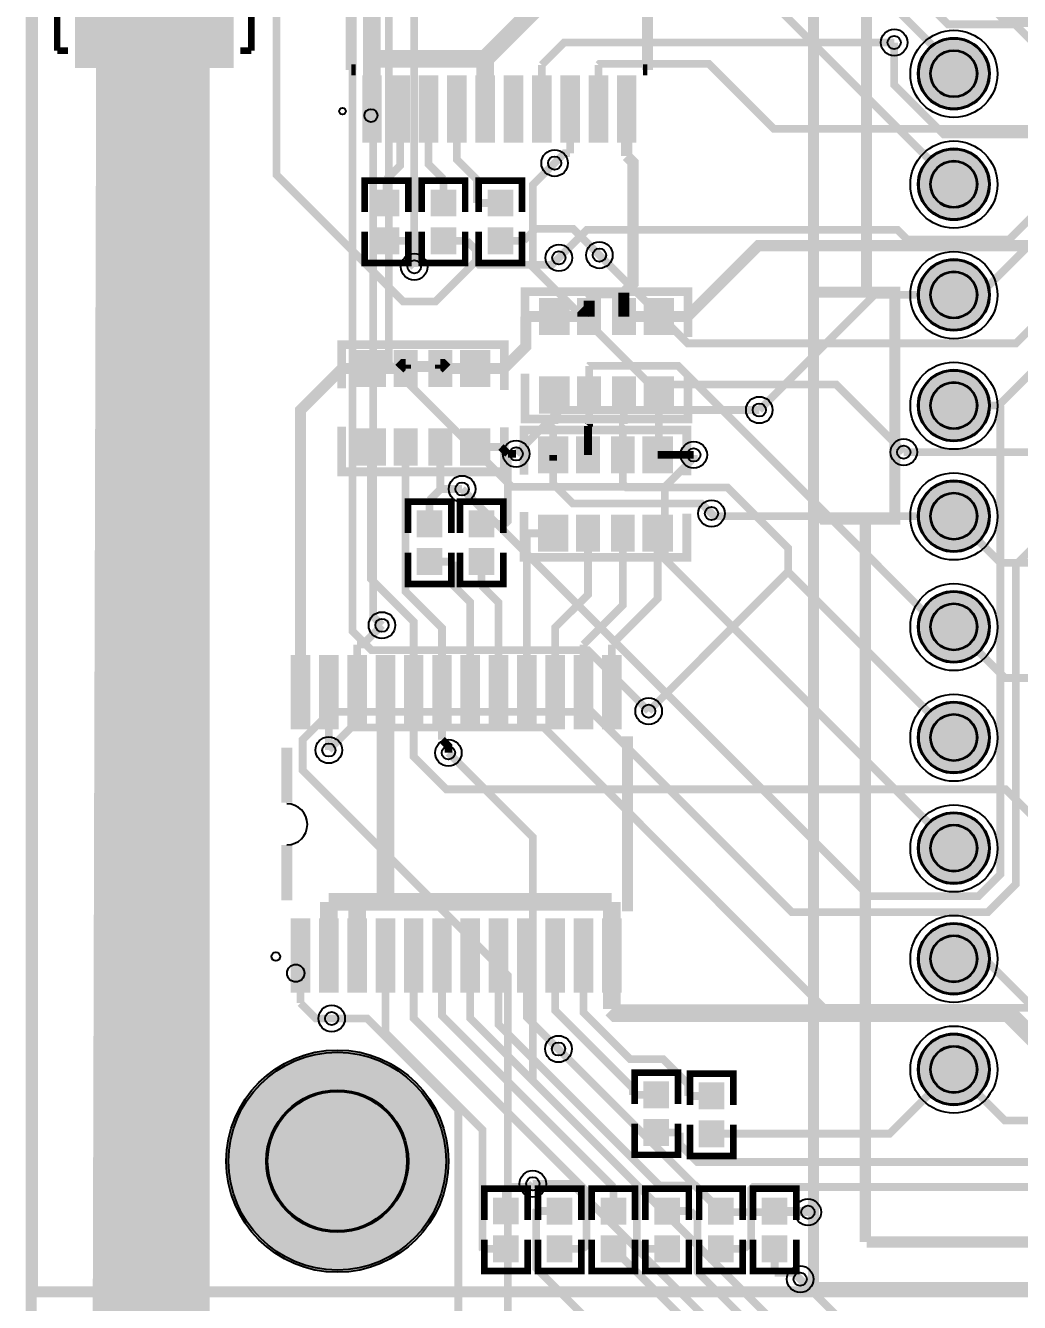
# Model space of a CAD drawing. Header units: millimetres. Extents: x 0 to 210, y -1 to 136.
# Drawn here: x -0.21 to 22.62, y 34.96 to 64.27 of the extents above; entities that cross this region are included whole.
import ezdxf

# ---------------------------------------------------------------- set-up
doc = ezdxf.new("R2010")
doc.units = ezdxf.units.MM
for name, color, linetype, true_color in [('BoardOutLine', 7, 'Continuous', 0xff00ff), ('BottomLayer', 7, 'Continuous', 0x0000ff), ('BottomSolderMaskLayer', 7, 'Continuous', 0xaa00ff), ('Document', 7, 'Continuous', 0xffffff), ('Hole', 7, 'Continuous', 0x222222), ('Multi-Layer', 7, 'Continuous', 0xc0c0c0), ('TopLayer', 7, 'Continuous', 0xff0000), ('TopPasteMaskLayer', 7, 'Continuous', 0x808080), ('TopSilkLayer', 7, 'Continuous', 0xffcc00), ('TopSolderMaskLayer', 7, 'Continuous', 0x800080)]:
    doc.layers.add(name, color=color, linetype=linetype, true_color=true_color)

msp = doc.modelspace()

# ---------------------------------------------------------------- hatches: boundary and pattern name
at = {"layer": 'BottomSolderMaskLayer'}
for points in [[(20.282, 63.17, 1), (21.933, 63.17, 1)], [(20.282, 60.63, 1), (21.933, 60.63, 1)], [(20.282, 58.09, 1), (21.933, 58.09, 1)], [(20.282, 55.55, 1), (21.933, 55.55, 1)], [(20.282, 53.01, 1), (21.933, 53.01, 1)], [(20.282, 50.47, 1), (21.933, 50.47, 1)], [(20.282, 47.93, 1), (21.933, 47.93, 1)], [(20.282, 45.39, 1), (21.933, 45.39, 1)], [(20.282, 42.85, 1), (21.933, 42.85, 1)], [(20.282, 40.31, 1), (21.933, 40.31, 1)], [(4.399, 38.204, 1), (9.5, 38.204, 1)]]:
    msp.add_hatch(color=256, dxfattribs=at).paths.add_polyline_path(points)
at = {"layer": 'Multi-Layer'}
for points in [[(20.308, 63.17, 1), (21.908, 63.17, 1)], [(20.308, 60.63, 1), (21.908, 60.63, 1)], [(20.308, 58.09, 1), (21.908, 58.09, 1)], [(20.308, 55.55, 1), (21.908, 55.55, 1)], [(20.308, 53.01, 1), (21.908, 53.01, 1)], [(20.308, 50.47, 1), (21.908, 50.47, 1)], [(20.308, 47.93, 1), (21.908, 47.93, 1)], [(20.308, 45.39, 1), (21.908, 45.39, 1)], [(20.308, 42.85, 1), (21.908, 42.85, 1)], [(20.308, 40.31, 1), (21.908, 40.31, 1)]]:
    msp.add_hatch(color=256, dxfattribs=at).paths.add_polyline_path(points)
at = {"layer": 'TopLayer'}
for points in [[(4.543, 63.328), (4.543, 67.328), (0.943, 67.328), (0.943, 63.328)], [(7.544, 63.103), (7.944, 63.103), (7.944, 61.609), (7.544, 61.609)], [(8.194, 63.103), (8.594, 63.103), (8.594, 61.609), (8.194, 61.609)], [(8.844, 63.103), (9.244, 63.103), (9.244, 61.609), (8.844, 61.609)], [(9.494, 63.103), (9.894, 63.103), (9.894, 61.609), (9.494, 61.609)], [(10.144, 63.103), (10.544, 63.103), (10.544, 61.609), (10.144, 61.609)], [(10.793, 63.103), (11.193, 63.103), (11.193, 61.609), (10.793, 61.609)], [(11.444, 63.103), (11.844, 63.103), (11.844, 61.609), (11.444, 61.609)], [(12.094, 63.103), (12.494, 63.103), (12.494, 61.609), (12.094, 61.609)], [(12.744, 63.103), (13.144, 63.103), (13.144, 61.609), (12.744, 61.609)], [(13.394, 63.103), (13.794, 63.103), (13.794, 61.609), (13.394, 61.609)], [(8.347, 59.916), (7.807, 59.916), (7.807, 60.482), (8.347, 60.482)], [(9.655, 59.916), (9.115, 59.916), (9.115, 60.482), (9.655, 60.482)], [(10.963, 59.916), (10.423, 59.916), (10.423, 60.482), (10.963, 60.482)], [(8.347, 59.616), (7.807, 59.616), (7.807, 59.051), (8.347, 59.051)], [(9.655, 59.616), (9.115, 59.616), (9.115, 59.051), (9.655, 59.051)], [(10.963, 59.616), (10.423, 59.616), (10.423, 59.051), (10.963, 59.051)], [(11.607, 57.992), (12.257, 57.992), (12.257, 57.192), (11.607, 57.192)], [(12.481, 57.992), (12.981, 57.992), (12.981, 57.192), (12.481, 57.192)], [(13.281, 57.992), (13.781, 57.992), (13.781, 57.192), (13.281, 57.192)], [(14.006, 57.992), (14.656, 57.992), (14.656, 57.192), (14.006, 57.192)], [(8.04, 55.998), (7.39, 55.998), (7.39, 56.798), (8.04, 56.798)], [(8.765, 55.998), (8.265, 55.998), (8.265, 56.798), (8.765, 56.798)], [(9.565, 55.998), (9.065, 55.998), (9.065, 56.798), (9.565, 56.798)], [(10.44, 55.998), (9.79, 55.998), (9.79, 56.798), (10.44, 56.798)], [(11.607, 56.192), (12.257, 56.192), (12.257, 55.392), (11.607, 55.392)], [(12.481, 56.192), (12.981, 56.192), (12.981, 55.392), (12.481, 55.392)], [(13.281, 56.192), (13.781, 56.192), (13.781, 55.392), (13.281, 55.392)], [(14.006, 56.192), (14.656, 56.192), (14.656, 55.392), (14.006, 55.392)], [(8.04, 54.198), (7.39, 54.198), (7.39, 54.998), (8.04, 54.998)], [(8.765, 54.198), (8.265, 54.198), (8.265, 54.998), (8.765, 54.998)], [(9.565, 54.198), (9.065, 54.198), (9.065, 54.998), (9.565, 54.998)], [(10.44, 54.198), (9.79, 54.198), (9.79, 54.998), (10.44, 54.998)], [(11.581, 54.817), (12.231, 54.817), (12.231, 54.017), (11.581, 54.017)], [(12.456, 54.817), (12.956, 54.817), (12.956, 54.017), (12.456, 54.017)], [(13.256, 54.817), (13.756, 54.817), (13.756, 54.017), (13.256, 54.017)], [(13.981, 54.817), (14.631, 54.817), (14.631, 54.017), (13.981, 54.017)], [(9.337, 52.549), (8.797, 52.549), (8.797, 53.115), (9.337, 53.115)], [(10.531, 52.549), (9.991, 52.549), (9.991, 53.115), (10.531, 53.115)], [(11.581, 53.017), (12.231, 53.017), (12.231, 52.217), (11.581, 52.217)], [(12.456, 53.017), (12.956, 53.017), (12.956, 52.217), (12.456, 52.217)], [(13.256, 53.017), (13.756, 53.017), (13.756, 52.217), (13.256, 52.217)], [(13.981, 53.017), (14.631, 53.017), (14.631, 52.217), (13.981, 52.217)], [(9.337, 52.249), (8.797, 52.249), (8.797, 51.684), (9.337, 51.684)], [(10.531, 52.249), (9.991, 52.249), (9.991, 51.684), (10.531, 51.684)], [(5.902, 49.795), (6.302, 49.795), (6.302, 48.145), (5.902, 48.145)], [(6.552, 49.795), (6.952, 49.795), (6.952, 48.145), (6.552, 48.145)], [(7.202, 49.795), (7.602, 49.795), (7.602, 48.145), (7.202, 48.145)], [(7.852, 49.795), (8.252, 49.795), (8.252, 48.145), (7.852, 48.145)], [(8.502, 49.795), (8.902, 49.795), (8.902, 48.145), (8.502, 48.145)], [(9.152, 49.795), (9.552, 49.795), (9.552, 48.145), (9.152, 48.145)], [(9.802, 49.795), (10.202, 49.795), (10.202, 48.145), (9.802, 48.145)], [(10.452, 49.795), (10.852, 49.795), (10.852, 48.145), (10.452, 48.145)], [(11.102, 49.795), (11.502, 49.795), (11.502, 48.145), (11.102, 48.145)], [(11.752, 49.795), (12.152, 49.795), (12.152, 48.145), (11.752, 48.145)], [(12.402, 49.795), (12.802, 49.795), (12.802, 48.145), (12.402, 48.145)], [(13.052, 49.795), (13.452, 49.795), (13.452, 48.145), (13.052, 48.145)], [(5.902, 43.75), (6.302, 43.75), (6.302, 42.1), (5.902, 42.1)], [(6.552, 43.75), (6.952, 43.75), (6.952, 42.1), (6.552, 42.1)], [(7.202, 43.75), (7.602, 43.75), (7.602, 42.1), (7.202, 42.1)], [(7.852, 43.75), (8.252, 43.75), (8.252, 42.1), (7.852, 42.1)], [(8.502, 43.75), (8.902, 43.75), (8.902, 42.1), (8.502, 42.1)], [(9.152, 43.75), (9.552, 43.75), (9.552, 42.1), (9.152, 42.1)], [(9.802, 43.75), (10.202, 43.75), (10.202, 42.1), (9.802, 42.1)], [(10.452, 43.75), (10.852, 43.75), (10.852, 42.1), (10.452, 42.1)], [(11.102, 43.75), (11.502, 43.75), (11.502, 42.1), (11.102, 42.1)], [(11.752, 43.75), (12.152, 43.75), (12.152, 42.1), (11.752, 42.1)], [(12.402, 43.75), (12.802, 43.75), (12.802, 42.1), (12.402, 42.1)], [(13.052, 43.75), (13.452, 43.75), (13.452, 42.1), (13.052, 42.1)], [(14.544, 39.443), (14.004, 39.443), (14.004, 40.008), (14.544, 40.008)], [(15.814, 39.417), (15.274, 39.417), (15.274, 39.983), (15.814, 39.983)], [(14.544, 39.143), (14.004, 39.143), (14.004, 38.577), (14.544, 38.577)], [(15.814, 39.117), (15.274, 39.117), (15.274, 38.552), (15.814, 38.552)], [(10.55, 36.777), (11.09, 36.777), (11.09, 37.343), (10.55, 37.343)], [(11.784, 36.776), (12.324, 36.776), (12.324, 37.341), (11.784, 37.341)], [(13.559, 36.776), (13.019, 36.776), (13.019, 37.341), (13.559, 37.341)], [(14.253, 36.776), (14.793, 36.776), (14.793, 37.341), (14.253, 37.341)], [(16.028, 36.776), (15.488, 36.776), (15.488, 37.341), (16.028, 37.341)], [(17.262, 36.776), (16.722, 36.776), (16.722, 37.341), (17.262, 37.341)], [(10.55, 36.477), (11.09, 36.477), (11.09, 35.911), (10.55, 35.911)], [(11.784, 36.476), (12.324, 36.476), (12.324, 35.91), (11.784, 35.91)], [(13.559, 36.476), (13.019, 36.476), (13.019, 35.91), (13.559, 35.91)], [(14.253, 36.476), (14.793, 36.476), (14.793, 35.91), (14.253, 35.91)], [(16.028, 36.476), (15.488, 36.476), (15.488, 35.91), (16.028, 35.91)], [(17.262, 36.476), (16.722, 36.476), (16.722, 35.91), (17.262, 35.91)]]:
    msp.add_hatch(color=256, dxfattribs=at).paths.add_polyline_path(points)
at = {"layer": 'TopPasteMaskLayer'}
for points in [[(4.543, 63.328), (4.543, 67.328), (0.943, 67.328), (0.943, 63.328)], [(7.544, 63.103), (7.944, 63.103), (7.944, 61.609), (7.544, 61.609)], [(8.194, 63.103), (8.594, 63.103), (8.594, 61.609), (8.194, 61.609)], [(8.844, 63.103), (9.244, 63.103), (9.244, 61.609), (8.844, 61.609)], [(9.494, 63.103), (9.894, 63.103), (9.894, 61.609), (9.494, 61.609)], [(10.144, 63.103), (10.544, 63.103), (10.544, 61.609), (10.144, 61.609)], [(10.793, 63.103), (11.193, 63.103), (11.193, 61.609), (10.793, 61.609)], [(11.444, 63.103), (11.844, 63.103), (11.844, 61.609), (11.444, 61.609)], [(12.094, 63.103), (12.494, 63.103), (12.494, 61.609), (12.094, 61.609)], [(12.744, 63.103), (13.144, 63.103), (13.144, 61.609), (12.744, 61.609)], [(13.394, 63.103), (13.794, 63.103), (13.794, 61.609), (13.394, 61.609)], [(8.307, 59.901), (7.847, 59.901), (7.807, 59.941), (7.807, 60.442), (7.847, 60.482), (8.307, 60.482), (8.347, 60.442), (8.347, 59.941)], [(9.615, 59.901), (9.155, 59.901), (9.115, 59.941), (9.115, 60.442), (9.155, 60.482), (9.615, 60.482), (9.655, 60.442), (9.655, 59.941)], [(10.923, 59.901), (10.463, 59.901), (10.423, 59.941), (10.423, 60.442), (10.463, 60.482), (10.923, 60.482), (10.963, 60.442), (10.963, 59.941)], [(8.307, 59.631), (7.847, 59.631), (7.807, 59.591), (7.807, 59.091), (7.847, 59.051), (8.307, 59.051), (8.347, 59.091), (8.347, 59.591)], [(9.615, 59.631), (9.155, 59.631), (9.115, 59.591), (9.115, 59.091), (9.155, 59.051), (9.615, 59.051), (9.655, 59.091), (9.655, 59.591)], [(10.923, 59.631), (10.463, 59.631), (10.423, 59.591), (10.423, 59.091), (10.463, 59.051), (10.923, 59.051), (10.963, 59.091), (10.963, 59.591)], [(11.607, 57.992), (12.257, 57.992), (12.257, 57.192), (11.607, 57.192)], [(12.481, 57.992), (12.981, 57.992), (12.981, 57.192), (12.481, 57.192)], [(13.281, 57.992), (13.781, 57.992), (13.781, 57.192), (13.281, 57.192)], [(14.006, 57.992), (14.656, 57.992), (14.656, 57.192), (14.006, 57.192)], [(8.04, 55.998), (7.39, 55.998), (7.39, 56.798), (8.04, 56.798)], [(8.765, 55.998), (8.265, 55.998), (8.265, 56.798), (8.765, 56.798)], [(9.565, 55.998), (9.065, 55.998), (9.065, 56.798), (9.565, 56.798)], [(10.44, 55.998), (9.79, 55.998), (9.79, 56.798), (10.44, 56.798)], [(11.607, 56.192), (12.257, 56.192), (12.257, 55.392), (11.607, 55.392)], [(12.481, 56.192), (12.981, 56.192), (12.981, 55.392), (12.481, 55.392)], [(13.281, 56.192), (13.781, 56.192), (13.781, 55.392), (13.281, 55.392)], [(14.006, 56.192), (14.656, 56.192), (14.656, 55.392), (14.006, 55.392)], [(8.04, 54.198), (7.39, 54.198), (7.39, 54.998), (8.04, 54.998)], [(8.765, 54.198), (8.265, 54.198), (8.265, 54.998), (8.765, 54.998)], [(9.565, 54.198), (9.065, 54.198), (9.065, 54.998), (9.565, 54.998)], [(10.44, 54.198), (9.79, 54.198), (9.79, 54.998), (10.44, 54.998)], [(11.581, 54.817), (12.231, 54.817), (12.231, 54.017), (11.581, 54.017)], [(12.456, 54.817), (12.956, 54.817), (12.956, 54.017), (12.456, 54.017)], [(13.256, 54.817), (13.756, 54.817), (13.756, 54.017), (13.256, 54.017)], [(13.981, 54.817), (14.631, 54.817), (14.631, 54.017), (13.981, 54.017)], [(9.297, 52.534), (8.837, 52.534), (8.797, 52.574), (8.797, 53.075), (8.837, 53.115), (9.297, 53.115), (9.337, 53.075), (9.337, 52.574)], [(10.491, 52.534), (10.031, 52.534), (9.991, 52.574), (9.991, 53.075), (10.031, 53.115), (10.491, 53.115), (10.531, 53.075), (10.531, 52.574)], [(11.581, 53.017), (12.231, 53.017), (12.231, 52.217), (11.581, 52.217)], [(12.456, 53.017), (12.956, 53.017), (12.956, 52.217), (12.456, 52.217)], [(13.256, 53.017), (13.756, 53.017), (13.756, 52.217), (13.256, 52.217)], [(13.981, 53.017), (14.631, 53.017), (14.631, 52.217), (13.981, 52.217)], [(9.297, 52.264), (8.837, 52.264), (8.797, 52.224), (8.797, 51.724), (8.837, 51.684), (9.297, 51.684), (9.337, 51.724), (9.337, 52.224)], [(10.491, 52.264), (10.031, 52.264), (9.991, 52.224), (9.991, 51.724), (10.031, 51.684), (10.491, 51.684), (10.531, 51.724), (10.531, 52.224)], [(5.902, 49.795), (6.302, 49.795), (6.302, 48.145), (5.902, 48.145)], [(6.552, 49.795), (6.952, 49.795), (6.952, 48.145), (6.552, 48.145)], [(7.202, 49.795), (7.602, 49.795), (7.602, 48.145), (7.202, 48.145)], [(7.852, 49.795), (8.252, 49.795), (8.252, 48.145), (7.852, 48.145)], [(8.502, 49.795), (8.902, 49.795), (8.902, 48.145), (8.502, 48.145)], [(9.152, 49.795), (9.552, 49.795), (9.552, 48.145), (9.152, 48.145)], [(9.802, 49.795), (10.202, 49.795), (10.202, 48.145), (9.802, 48.145)], [(10.452, 49.795), (10.852, 49.795), (10.852, 48.145), (10.452, 48.145)], [(11.102, 49.795), (11.502, 49.795), (11.502, 48.145), (11.102, 48.145)], [(11.752, 49.795), (12.152, 49.795), (12.152, 48.145), (11.752, 48.145)], [(12.402, 49.795), (12.802, 49.795), (12.802, 48.145), (12.402, 48.145)], [(13.052, 49.795), (13.452, 49.795), (13.452, 48.145), (13.052, 48.145)], [(5.902, 43.75), (6.302, 43.75), (6.302, 42.1), (5.902, 42.1)], [(6.552, 43.75), (6.952, 43.75), (6.952, 42.1), (6.552, 42.1)], [(7.202, 43.75), (7.602, 43.75), (7.602, 42.1), (7.202, 42.1)], [(7.852, 43.75), (8.252, 43.75), (8.252, 42.1), (7.852, 42.1)], [(8.502, 43.75), (8.902, 43.75), (8.902, 42.1), (8.502, 42.1)], [(9.152, 43.75), (9.552, 43.75), (9.552, 42.1), (9.152, 42.1)], [(9.802, 43.75), (10.202, 43.75), (10.202, 42.1), (9.802, 42.1)], [(10.452, 43.75), (10.852, 43.75), (10.852, 42.1), (10.452, 42.1)], [(11.102, 43.75), (11.502, 43.75), (11.502, 42.1), (11.102, 42.1)], [(11.752, 43.75), (12.152, 43.75), (12.152, 42.1), (11.752, 42.1)], [(12.402, 43.75), (12.802, 43.75), (12.802, 42.1), (12.402, 42.1)], [(13.052, 43.75), (13.452, 43.75), (13.452, 42.1), (13.052, 42.1)], [(14.504, 39.428), (14.044, 39.428), (14.004, 39.468), (14.004, 39.968), (14.044, 40.008), (14.504, 40.008), (14.544, 39.968), (14.544, 39.468)], [(15.774, 39.402), (15.314, 39.402), (15.274, 39.442), (15.274, 39.943), (15.314, 39.983), (15.774, 39.983), (15.814, 39.943), (15.814, 39.442)], [(14.504, 39.158), (14.044, 39.158), (14.004, 39.118), (14.004, 38.617), (14.044, 38.577), (14.504, 38.577), (14.544, 38.617), (14.544, 39.118)], [(15.774, 39.132), (15.314, 39.132), (15.274, 39.092), (15.274, 38.592), (15.314, 38.552), (15.774, 38.552), (15.814, 38.592), (15.814, 39.092)], [(10.59, 36.762), (11.05, 36.762), (11.09, 36.802), (11.09, 37.303), (11.05, 37.343), (10.59, 37.343), (10.55, 37.303), (10.55, 36.802)], [(11.824, 36.761), (12.284, 36.761), (12.324, 36.801), (12.324, 37.301), (12.284, 37.341), (11.824, 37.341), (11.784, 37.301), (11.784, 36.801)], [(13.519, 36.761), (13.059, 36.761), (13.019, 36.801), (13.019, 37.301), (13.059, 37.341), (13.519, 37.341), (13.559, 37.301), (13.559, 36.801)], [(14.293, 36.761), (14.753, 36.761), (14.793, 36.801), (14.793, 37.301), (14.753, 37.341), (14.293, 37.341), (14.253, 37.301), (14.253, 36.801)], [(15.988, 36.761), (15.528, 36.761), (15.488, 36.801), (15.488, 37.301), (15.528, 37.341), (15.988, 37.341), (16.028, 37.301), (16.028, 36.801)], [(17.222, 36.761), (16.762, 36.761), (16.722, 36.801), (16.722, 37.301), (16.762, 37.341), (17.222, 37.341), (17.262, 37.301), (17.262, 36.801)], [(10.59, 36.492), (11.05, 36.492), (11.09, 36.452), (11.09, 35.951), (11.05, 35.911), (10.59, 35.911), (10.55, 35.951), (10.55, 36.452)], [(11.824, 36.491), (12.284, 36.491), (12.324, 36.451), (12.324, 35.95), (12.284, 35.91), (11.824, 35.91), (11.784, 35.95), (11.784, 36.451)], [(13.519, 36.491), (13.059, 36.491), (13.019, 36.451), (13.019, 35.95), (13.059, 35.91), (13.519, 35.91), (13.559, 35.95), (13.559, 36.451)], [(14.293, 36.491), (14.753, 36.491), (14.793, 36.451), (14.793, 35.95), (14.753, 35.91), (14.293, 35.91), (14.253, 35.95), (14.253, 36.451)], [(15.988, 36.491), (15.528, 36.491), (15.488, 36.451), (15.488, 35.95), (15.528, 35.91), (15.988, 35.91), (16.028, 35.95), (16.028, 36.451)], [(17.222, 36.491), (16.762, 36.491), (16.722, 36.451), (16.722, 35.95), (16.762, 35.91), (17.222, 35.91), (17.262, 35.95), (17.262, 36.451)]]:
    msp.add_hatch(color=256, dxfattribs=at).paths.add_polyline_path(points)
at = {"layer": 'TopSolderMaskLayer'}
for points in [[(4.566, 63.3), (4.566, 67.356), (0.92, 67.356), (0.92, 63.3)], [(20.282, 63.17, 1), (21.933, 63.17, 1)], [(7.519, 63.128), (7.969, 63.128), (7.969, 61.584), (7.519, 61.584)], [(8.169, 63.128), (8.62, 63.128), (8.62, 61.584), (8.169, 61.584)], [(8.819, 63.128), (9.27, 63.128), (9.27, 61.584), (8.819, 61.584)], [(9.469, 63.128), (9.92, 63.128), (9.92, 61.584), (9.469, 61.584)], [(10.119, 63.128), (10.569, 63.128), (10.569, 61.584), (10.119, 61.584)], [(10.767, 63.128), (11.218, 63.128), (11.218, 61.584), (10.767, 61.584)], [(11.419, 63.128), (11.869, 63.128), (11.869, 61.584), (11.419, 61.584)], [(12.069, 63.128), (12.519, 63.128), (12.519, 61.584), (12.069, 61.584)], [(12.719, 63.128), (13.169, 63.128), (13.169, 61.584), (12.719, 61.584)], [(13.369, 63.128), (13.819, 63.128), (13.819, 61.584), (13.369, 61.584)], [(20.282, 60.63, 1), (21.933, 60.63, 1)], [(8.371, 59.89), (7.783, 59.89), (7.783, 60.509), (8.371, 60.509)], [(9.68, 59.89), (9.091, 59.89), (9.091, 60.509), (9.68, 60.509)], [(10.988, 59.89), (10.399, 59.89), (10.399, 60.509), (10.988, 60.509)], [(8.371, 59.643), (7.783, 59.643), (7.783, 59.024), (8.371, 59.024)], [(9.68, 59.643), (9.091, 59.643), (9.091, 59.024), (9.68, 59.024)], [(10.988, 59.643), (10.399, 59.643), (10.399, 59.024), (10.988, 59.024)], [(20.282, 58.09, 1), (21.933, 58.09, 1)], [(11.581, 58.017), (12.282, 58.017), (12.282, 57.167), (11.581, 57.167)], [(12.456, 58.017), (13.007, 58.017), (13.007, 57.167), (12.456, 57.167)], [(13.256, 58.017), (13.807, 58.017), (13.807, 57.167), (13.256, 57.167)], [(13.981, 58.017), (14.682, 58.017), (14.682, 57.167), (13.981, 57.167)], [(8.066, 55.973), (7.365, 55.973), (7.365, 56.824), (8.066, 56.824)], [(8.79, 55.973), (8.24, 55.973), (8.24, 56.824), (8.79, 56.824)], [(9.59, 55.973), (9.04, 55.973), (9.04, 56.824), (9.59, 56.824)], [(10.465, 55.973), (9.765, 55.973), (9.765, 56.824), (10.465, 56.824)], [(20.282, 55.55, 1), (21.933, 55.55, 1)], [(11.581, 56.217), (12.282, 56.217), (12.282, 55.367), (11.581, 55.367)], [(12.456, 56.217), (13.007, 56.217), (13.007, 55.367), (12.456, 55.367)], [(13.256, 56.217), (13.807, 56.217), (13.807, 55.367), (13.256, 55.367)], [(13.981, 56.217), (14.682, 56.217), (14.682, 55.367), (13.981, 55.367)], [(8.066, 54.173), (7.365, 54.173), (7.365, 55.024), (8.066, 55.024)], [(8.79, 54.173), (8.24, 54.173), (8.24, 55.024), (8.79, 55.024)], [(9.59, 54.173), (9.04, 54.173), (9.04, 55.024), (9.59, 55.024)], [(10.465, 54.173), (9.765, 54.173), (9.765, 55.024), (10.465, 55.024)], [(11.556, 54.842), (12.257, 54.842), (12.257, 53.992), (11.556, 53.992)], [(12.431, 54.842), (12.981, 54.842), (12.981, 53.992), (12.431, 53.992)], [(13.231, 54.842), (13.781, 54.842), (13.781, 53.992), (13.231, 53.992)], [(13.956, 54.842), (14.656, 54.842), (14.656, 53.992), (13.956, 53.992)], [(20.282, 53.01, 1), (21.933, 53.01, 1)], [(9.362, 52.523), (8.773, 52.523), (8.773, 53.142), (9.362, 53.142)], [(10.555, 52.523), (9.967, 52.523), (9.967, 53.142), (10.555, 53.142)], [(11.556, 53.042), (12.257, 53.042), (12.257, 52.192), (11.556, 52.192)], [(12.431, 53.042), (12.981, 53.042), (12.981, 52.192), (12.431, 52.192)], [(13.231, 53.042), (13.781, 53.042), (13.781, 52.192), (13.231, 52.192)], [(13.956, 53.042), (14.656, 53.042), (14.656, 52.192), (13.956, 52.192)], [(9.362, 52.276), (8.773, 52.276), (8.773, 51.657), (9.362, 51.657)], [(10.555, 52.276), (9.967, 52.276), (9.967, 51.657), (10.555, 51.657)], [(20.282, 50.47, 1), (21.933, 50.47, 1)], [(5.877, 49.821), (6.327, 49.821), (6.327, 48.12), (5.877, 48.12)], [(6.527, 49.821), (6.977, 49.821), (6.977, 48.12), (6.527, 48.12)], [(7.177, 49.821), (7.627, 49.821), (7.627, 48.12), (7.177, 48.12)], [(7.827, 49.821), (8.277, 49.821), (8.277, 48.12), (7.827, 48.12)], [(8.477, 49.821), (8.927, 49.821), (8.927, 48.12), (8.477, 48.12)], [(9.127, 49.821), (9.577, 49.821), (9.577, 48.12), (9.127, 48.12)], [(9.777, 49.821), (10.227, 49.821), (10.227, 48.12), (9.777, 48.12)], [(10.427, 49.821), (10.877, 49.821), (10.877, 48.12), (10.427, 48.12)], [(11.077, 49.821), (11.527, 49.821), (11.527, 48.12), (11.077, 48.12)], [(11.727, 49.821), (12.177, 49.821), (12.177, 48.12), (11.727, 48.12)], [(12.377, 49.821), (12.827, 49.821), (12.827, 48.12), (12.377, 48.12)], [(13.027, 49.821), (13.477, 49.821), (13.477, 48.12), (13.027, 48.12)], [(20.282, 47.93, 1), (21.933, 47.93, 1)], [(20.282, 45.39, 1), (21.933, 45.39, 1)], [(5.877, 43.775), (6.327, 43.775), (6.327, 42.075), (5.877, 42.075)], [(6.527, 43.775), (6.977, 43.775), (6.977, 42.075), (6.527, 42.075)], [(7.177, 43.775), (7.627, 43.775), (7.627, 42.075), (7.177, 42.075)], [(7.827, 43.775), (8.277, 43.775), (8.277, 42.075), (7.827, 42.075)], [(8.477, 43.775), (8.927, 43.775), (8.927, 42.075), (8.477, 42.075)], [(9.127, 43.775), (9.577, 43.775), (9.577, 42.075), (9.127, 42.075)], [(9.777, 43.775), (10.227, 43.775), (10.227, 42.075), (9.777, 42.075)], [(10.427, 43.775), (10.877, 43.775), (10.877, 42.075), (10.427, 42.075)], [(11.077, 43.775), (11.527, 43.775), (11.527, 42.075), (11.077, 42.075)], [(11.727, 43.775), (12.177, 43.775), (12.177, 42.075), (11.727, 42.075)], [(12.377, 43.775), (12.827, 43.775), (12.827, 42.075), (12.377, 42.075)], [(13.027, 43.775), (13.477, 43.775), (13.477, 42.075), (13.027, 42.075)], [(20.282, 42.85, 1), (21.933, 42.85, 1)], [(20.282, 40.31, 1), (21.933, 40.31, 1)], [(4.399, 38.204, 1), (9.5, 38.204, 1)], [(14.569, 39.416), (13.98, 39.416), (13.98, 40.035), (14.569, 40.035)], [(15.839, 39.391), (15.25, 39.391), (15.25, 40.01), (15.839, 40.01)], [(14.569, 39.169), (13.98, 39.169), (13.98, 38.551), (14.569, 38.551)], [(15.839, 39.144), (15.25, 39.144), (15.25, 38.525), (15.839, 38.525)], [(10.526, 36.75), (11.115, 36.75), (11.115, 37.369), (10.526, 37.369)], [(11.76, 36.749), (12.349, 36.749), (12.349, 37.368), (11.76, 37.368)], [(13.583, 36.749), (12.995, 36.749), (12.995, 37.368), (13.583, 37.368)], [(14.229, 36.749), (14.818, 36.749), (14.818, 37.368), (14.229, 37.368)], [(16.052, 36.749), (15.464, 36.749), (15.464, 37.368), (16.052, 37.368)], [(17.286, 36.749), (16.698, 36.749), (16.698, 37.368), (17.286, 37.368)], [(10.526, 36.503), (11.115, 36.503), (11.115, 35.885), (10.526, 35.885)], [(11.76, 36.502), (12.349, 36.502), (12.349, 35.884), (11.76, 35.884)], [(13.583, 36.502), (12.995, 36.502), (12.995, 35.884), (13.583, 35.884)], [(14.229, 36.502), (14.818, 36.502), (14.818, 35.884), (14.229, 35.884)], [(16.052, 36.502), (15.464, 36.502), (15.464, 35.884), (16.052, 35.884)], [(17.286, 36.502), (16.698, 36.502), (16.698, 35.884), (17.286, 35.884)]]:
    msp.add_hatch(color=256, dxfattribs=at).paths.add_polyline_path(points)

# ---------------------------------------------------------------- linework, layer by layer
at = {"layer": 'BoardOutLine', "const_width": 0.254}
msp.add_lwpolyline([(-0.086, 135.625), (209.914, 135.625), (209.914, -0.375), (-0.086, -0.375), (-0.086, 135.625)], close=True, dxfattribs=at)
at = {"layer": 'BottomLayer'}
for points, const_width in [([(22.493, 87.222), (12.329, 77.058), (12.329, 74.176), (7.294, 69.141), (7.294, 50.376), (7.737, 49.932), (12.701, 49.932), (14.099, 48.534)], 0.178), ([(14.471, 53.685), (10.956, 53.685), (8.132, 56.509), (8.132, 67.62), (15.79, 75.278), (16.114, 75.278), (19.321, 78.485), (19.321, 80.615), (22.472, 83.765)], 0.178), ([(8.686, 11.241), (3.911, 11.241), (2.54, 12.613), (2.717, 77.053), (4.79, 79.123)], 2.54), ([(8.686, 11.241), (3.911, 11.241), (2.54, 12.613), (2.717, 77.053), (4.79, 79.123), (4.788, 79.123)], 0.406), ([(8.715, 58.733), (8.715, 67.697), (14.24, 73.222), (14.765, 73.222), (18.751, 69.236), (18.751, 66.521), (20.971, 64.302), (22.515, 64.302), (23.648, 63.17)], 0.178), ([(7.974, 50.506), (7.774, 50.706), (7.774, 68.797), (12.054, 73.077)], 0.178), ([(21.108, 63.17), (21.108, 63.325), (14.602, 69.83), (14.602, 72.566)], 0.178), ([(21.108, 60.63), (13.718, 68.019), (13.718, 71.846)], 0.178), ([(38.161, 68.571), (36.393, 68.571), (30.557, 62.735), (27.253, 62.735), (25.906, 61.388), (25.906, 59.003), (25.409, 58.506), (25.046, 58.506), (24.349, 59.203), (22.809, 59.203), (21.696, 58.09), (21.108, 58.09)], 0.178), ([(19.739, 63.883), (19.739, 62.911), (20.876, 61.774), (24.32, 61.774), (24.696, 61.398)], 0.178), ([(11.939, 61.116), (11.437, 60.614), (11.437, 58.728), (14.134, 56.031), (18.408, 56.031), (19.957, 54.481)], 0.178), ([(23.648, 60.63), (22.378, 59.36), (20.039, 59.36), (19.816, 59.583), (12.68, 59.583), (12.037, 58.94)], 0.178), ([(22.136, 55.55), (23.406, 56.82), (24.72, 56.82), (27.523, 59.623)], 0.178), ([(23.648, 58.09), (22.536, 56.979), (14.993, 56.979), (12.967, 59.004)], 0.178), ([(22.136, 55.55), (22.176, 55.51), (22.176, 44.791), (21.673, 44.288), (19.16, 44.288), (9.813, 53.634)], 0.178), ([(11.055, 54.44), (12.063, 55.448), (16.64, 55.448)], 0.178), ([(22.136, 55.55), (21.108, 55.55)], 0.178), ([(14.471, 53.685), (15.134, 54.348), (15.134, 54.417)], 0.178), ([(21.108, 45.39), (14.471, 52.026), (14.471, 53.685)], 0.178), ([(15.698, 3.922), (14.64, 3.922), (12.293, 6.269), (12.293, 25.494), (10.864, 26.923), (10.864, 42.464), (6.153, 47.176), (6.153, 47.88), (6.791, 48.518), (12.786, 48.518), (17.385, 43.919), (21.89, 43.919), (22.534, 44.562), (22.534, 51.896), (23.648, 53.01)], 0.178), ([(21.108, 53.01), (15.604, 53.01), (15.543, 53.071)], 0.178), ([(28.788, 44.386), (26.126, 41.723), (18.125, 41.723), (11.688, 48.16), (7.27, 48.16), (6.752, 47.642)], 0.178), ([(19.763, 31.075), (19.476, 31.075), (18.915, 31.636), (18.915, 32.571), (11.437, 40.048), (11.437, 45.64), (9.499, 47.578)], 0.178), ([(6.819, 41.479), (7.635, 41.479), (9.727, 39.387), (9.727, 34.352), (8.617, 33.241), (8.617, 28.051), (11.265, 25.402), (11.265, 6.662), (14.607, 3.321), (15.992, 3.321), (17.847, 5.175), (89.377, 5.175), (90.604, 3.949), (106.492, 3.949), (126.275, 23.732), (126.275, 31.852), (128.812, 34.389), (130.308, 34.389)], 0.178), ([(17.757, 37.033), (15.772, 37.033), (12.027, 40.779)], 0.178), ([(21.108, 40.31), (22.279, 39.139), (29.231, 39.139), (34.961, 33.409)], 0.178), ([(18.156, 31.859), (12.33, 37.685), (11.438, 37.685)], 0.178), ([(17.579, 35.496), (19.87, 33.205), (19.87, 31.676)], 0.178)]:
    msp.add_lwpolyline(points, dxfattribs=dict(at, const_width=const_width))
at = {"layer": 'BottomSolderMaskLayer'}
for centre, radius in [((21.108, 63.17), 0.825), ((21.107, 63.17), 0.542), ((21.108, 60.63), 0.825), ((21.107, 60.63), 0.542), ((21.108, 58.09), 0.825), ((21.107, 58.09), 0.542), ((21.108, 55.55), 0.825), ((21.107, 55.55), 0.542), ((21.108, 53.01), 0.825), ((21.107, 53.01), 0.542), ((21.108, 50.47), 0.825), ((21.107, 50.47), 0.542), ((21.108, 47.93), 0.825), ((21.107, 47.93), 0.542), ((21.108, 45.39), 0.825), ((21.107, 45.39), 0.542), ((21.108, 42.85), 0.825), ((21.107, 42.85), 0.542), ((21.108, 40.31), 0.825), ((6.949, 38.204), 2.551), ((21.107, 40.31), 0.542), ((6.948, 38.204), 1.633)]:
    msp.add_circle(centre, radius, dxfattribs=at)
at = {"layer": 'Document'}
for centre, radius in [((7.719, 62.206), 0.15), ((5.994, 42.519), 0.2)]:
    msp.add_circle(centre, radius, dxfattribs=at)
at = {"layer": 'Hole'}
for centre in [(19.739, 63.883), (11.939, 61.116), (12.037, 58.94), (12.967, 59.004), (8.715, 58.733), (16.64, 55.448), (11.055, 54.44), (15.134, 54.417), (19.957, 54.481), (9.813, 53.634), (15.543, 53.071), (7.974, 50.505), (14.099, 48.534), (6.752, 47.642), (9.499, 47.578), (6.819, 41.479), (12.027, 40.779), (11.438, 37.685), (17.757, 37.033), (17.579, 35.496)]:
    msp.add_circle(centre, 0.152, dxfattribs=at)
at = {"layer": 'Multi-Layer'}
for centre, radius in [((19.739, 63.883), 0.305), ((21.108, 63.17), 0.8), ((21.107, 63.17), 0.525), ((11.939, 61.116), 0.305), ((21.108, 60.63), 0.8), ((21.107, 60.63), 0.525), ((12.037, 58.94), 0.305), ((12.967, 59.004), 0.305), ((8.715, 58.733), 0.305), ((21.108, 58.09), 0.8), ((21.107, 58.09), 0.525), ((21.108, 55.55), 0.8), ((21.107, 55.55), 0.525), ((16.64, 55.448), 0.305), ((11.055, 54.44), 0.305), ((15.134, 54.417), 0.305), ((19.957, 54.481), 0.305), ((9.813, 53.634), 0.305), ((21.108, 53.01), 0.8), ((15.543, 53.071), 0.305), ((21.107, 53.01), 0.525), ((21.108, 50.47), 0.8), ((7.974, 50.505), 0.305), ((21.107, 50.47), 0.525), ((14.099, 48.534), 0.305), ((21.108, 47.93), 0.8), ((21.107, 47.93), 0.525), ((6.752, 47.642), 0.305), ((9.499, 47.578), 0.305), ((21.108, 45.39), 0.8), ((21.107, 45.39), 0.525), ((21.108, 42.85), 0.8), ((21.107, 42.85), 0.525), ((6.819, 41.479), 0.305), ((12.027, 40.779), 0.305), ((21.108, 40.31), 0.8), ((21.107, 40.31), 0.525), ((6.949, 38.204), 2.5), ((6.948, 38.204), 1.6), ((11.438, 37.685), 0.305), ((17.757, 37.033), 0.305), ((17.579, 35.496), 0.305)]:
    msp.add_circle(centre, radius, dxfattribs=at)
at = {"layer": 'TopLayer'}
for points, const_width in [([(50.105, 82.395), (49.923, 82.576), (19.592, 82.576), (14.375, 77.359), (7.466, 77.359), (4.021, 73.914), (4.021, 71.547), (5.55, 70.019), (5.55, 60.847), (8.46, 57.937), (9.203, 57.937), (10.127, 58.861)], 0.178), ([(86.969, 69.951), (86.864, 69.951), (81.678, 64.765), (64.277, 64.765), (55.697, 56.185), (37.277, 56.185), (34.823, 53.731), (34.823, 52.399), (32.576, 50.153), (28.408, 50.153), (27.551, 49.296), (22.282, 49.296), (21.108, 50.47)], 0.178), ([(7.744, 68.556), (7.744, 63.51)], 0.406), ([(127.33, 6.898), (7.061, 6.898), (2.743, 11.216), (2.743, 60.706), (2.743, 60.706), (2.743, 65.329)], 2.54), ([(21.108, 65.71), (12.544, 65.71), (10.344, 63.51)], 0.406), ([(21.108, 65.71), (22.378, 64.44), (29.032, 64.44), (31.979, 61.494)], 0.406), ([(2.743, 63.018), (2.743, 65.329)], 0.178), ([(2.743, 63.018), (2.743, 63.018), (2.743, 65.328)], 0.178), ([(19.739, 63.883), (12.157, 63.883), (11.644, 63.37)], 0.178), ([(7.744, 62.356), (7.744, 63.51)], 0.406), ([(10.344, 63.51), (7.744, 63.51)], 0.406), ([(10.344, 62.356), (10.344, 63.51)], 0.406), ([(50.379, 63.699), (41.79, 63.699), (38.906, 60.815), (38.565, 60.815), (33.55, 55.8), (33.55, 53.812), (32.29, 52.553), (26.284, 52.553), (25.669, 51.938), (22.18, 51.938), (21.108, 53.01)], 0.178), ([(11.644, 62.356), (11.644, 63.37)], 0.178), ([(26.48, 61.134), (25.495, 62.119), (24.285, 62.119), (24.066, 61.9), (16.977, 61.9), (15.481, 63.396), (12.97, 63.396), (12.944, 63.37)], 0.178), ([(12.944, 62.356), (12.944, 63.37)], 0.178), ([(13.35, 6.898), (7.061, 6.898), (2.743, 11.216), (2.743, 60.706), (2.743, 60.706), (2.743, 63.018)], 0.178), ([(8.394, 62.356), (8.394, 61.066), (8.077, 60.749)], 0.178), ([(9.044, 62.356), (9.044, 61.09), (9.385, 60.749)], 0.178), ([(9.694, 62.356), (9.694, 61.198), (10.157, 60.736), (10.157, 60.199)], 0.178), ([(12.294, 62.356), (12.294, 61.342)], 0.178), ([(13.594, 62.356), (13.594, 61.279)], 0.254), ([(11.939, 61.116), (12.165, 61.342), (12.294, 61.342)], 0.178), ([(13.531, 58.14), (13.739, 58.347), (13.739, 61.134), (13.594, 61.279)], 0.254), ([(8.077, 60.199), (8.077, 60.749)], 0.178), ([(9.385, 60.199), (9.385, 60.749)], 0.178), ([(10.694, 60.199), (10.157, 60.199)], 0.178), ([(12.967, 59.004), (12.367, 59.605), (11.502, 59.605), (11.231, 59.334)], 0.178), ([(8.077, 59.334), (8.614, 59.334)], 0.178), ([(8.614, 59.334), (8.614, 58.834), (8.715, 58.733)], 0.178), ([(9.385, 59.334), (9.922, 59.334)], 0.178), ([(10.127, 58.861), (10.127, 59.129), (9.922, 59.334)], 0.178), ([(10.694, 59.334), (11.231, 59.334)], 0.178), ([(14.987, 57.592), (16.616, 59.221), (25.175, 59.221)], 0.254), ([(12.037, 58.94), (11.879, 58.782), (10.205, 58.782), (10.127, 58.861)], 0.178), ([(12.731, 57.957), (12.914, 58.14), (13.531, 58.14)], 0.254), ([(12.731, 57.775), (12.731, 57.957)], 0.254), ([(13.531, 57.957), (13.531, 58.14)], 0.254), ([(13.531, 57.592), (13.531, 57.957)], 0.254), ([(13.531, 57.957), (13.676, 57.813), (13.676, 57.592)], 0.254), ([(21.108, 58.09), (19.282, 58.09), (16.64, 55.448)], 0.178), ([(12.731, 57.775), (12.587, 57.631), (12.587, 57.592)], 0.254), ([(12.731, 57.592), (12.731, 57.775)], 0.254), ([(11.276, 57.592), (11.276, 56.904), (10.771, 56.398)], 0.254), ([(11.932, 57.592), (11.276, 57.592)], 0.254), ([(11.932, 57.592), (12.587, 57.592)], 0.254), ([(14.331, 57.592), (13.676, 57.592)], 0.254), ([(14.331, 57.592), (14.987, 57.592)], 0.254), ([(8.515, 56.49), (8.462, 56.49), (8.371, 56.398)], 0.254), ([(8.515, 56.444), (8.515, 56.49)], 0.254), ([(9.315, 56.49), (9.368, 56.49), (9.46, 56.398)], 0.254), ([(9.315, 56.444), (9.315, 56.49)], 0.254), ([(7.06, 56.398), (6.102, 55.441), (6.102, 48.97)], 0.254), ([(7.715, 56.398), (7.06, 56.398)], 0.254), ([(7.715, 56.398), (8.371, 56.398)], 0.254), ([(9.315, 56.444), (8.515, 56.444)], 0.254), ([(8.515, 56.398), (8.515, 56.444)], 0.254), ([(9.315, 56.398), (9.315, 56.444)], 0.254), ([(10.115, 56.398), (9.46, 56.398)], 0.254), ([(10.115, 56.398), (10.771, 56.398)], 0.254), ([(12.731, 56.459), (12.736, 56.464), (14.773, 56.464), (20.767, 50.47), (21.108, 50.47)], 0.178), ([(12.731, 55.792), (12.731, 56.459)], 0.178), ([(11.932, 55.792), (11.932, 55.125)], 0.178), ([(12.731, 55.792), (12.731, 55.125)], 0.178), ([(13.531, 55.792), (13.531, 55.125)], 0.178), ([(14.602, 54.417), (14.331, 54.688), (14.331, 55.792)], 0.178), ([(11.906, 54.417), (11.906, 55.1), (11.932, 55.125)], 0.178), ([(12.706, 55.084), (12.731, 55.11), (12.731, 55.125)], 0.178), ([(12.706, 54.751), (12.706, 55.084)], 0.178), ([(13.531, 55.125), (13.506, 55.1), (13.506, 54.417)], 0.178), ([(12.706, 54.751), (12.706, 54.417)], 0.178), ([(8.702, 50.062), (8.702, 50.589), (7.715, 51.576), (7.715, 54.598)], 0.178), ([(9.352, 50.062), (9.352, 50.444), (8.515, 51.282), (8.515, 54.598)], 0.178), ([(9.315, 53.634), (9.315, 54.598)], 0.178), ([(10.115, 54.598), (10.707, 54.598)], 0.178), ([(10.865, 54.44), (10.707, 54.598)], 0.178), ([(10.865, 54.44), (10.865, 52.899), (10.798, 52.832)], 0.178), ([(11.055, 54.44), (10.865, 54.44)], 0.178), ([(29.439, 53.874), (28.831, 54.481), (19.957, 54.481)], 0.178), ([(11.906, 54.283), (11.906, 54.417)], 0.178), ([(11.906, 54.283), (11.906, 53.75)], 0.178), ([(13.506, 54.417), (13.506, 53.75)], 0.178), ([(14.306, 54.417), (14.602, 54.417)], 0.178), ([(14.602, 54.417), (14.898, 54.417)], 0.178), ([(14.898, 54.417), (15.134, 54.417)], 0.178), ([(9.067, 53.382), (9.315, 53.63), (9.315, 53.634)], 0.178), ([(9.315, 53.634), (9.813, 53.634)], 0.178), ([(11.906, 53.75), (12.356, 53.3), (15.314, 53.3), (15.543, 53.071)], 0.178), ([(17.301, 51.736), (17.301, 52.275), (15.904, 53.671), (13.585, 53.671), (13.506, 53.75)], 0.178), ([(9.067, 52.832), (9.067, 53.382)], 0.178), ([(10.261, 52.832), (10.798, 52.832)], 0.178), ([(11.302, 48.97), (11.302, 52.605), (11.314, 52.617)], 0.178), ([(11.906, 52.617), (11.314, 52.617)], 0.178), ([(11.952, 48.97), (11.952, 50.459), (12.706, 51.212), (12.706, 52.617)], 0.178), ([(12.602, 50.062), (13.506, 50.966), (13.506, 52.617)], 0.178), ([(13.252, 50.062), (14.306, 51.116), (14.306, 52.617)], 0.178), ([(9.067, 51.967), (9.604, 51.967)], 0.178), ([(10.002, 48.97), (10.002, 51.032), (9.604, 51.43), (9.604, 51.967)], 0.178), ([(10.261, 51.967), (10.261, 51.417)], 0.178), ([(14.099, 48.534), (17.301, 51.736)], 0.178), ([(21.108, 47.93), (17.301, 51.736)], 0.178), ([(10.652, 48.97), (10.652, 51.026), (10.261, 51.417)], 0.178), ([(7.974, 50.506), (7.531, 50.062), (7.402, 50.062)], 0.178), ([(7.402, 48.97), (7.402, 50.062)], 0.178), ([(8.702, 48.97), (8.702, 50.062)], 0.178), ([(9.352, 49.516), (9.352, 50.062)], 0.178), ([(12.602, 48.97), (12.602, 50.062)], 0.178), ([(13.252, 48.97), (13.252, 50.062)], 0.178), ([(9.352, 49.516), (9.352, 48.97)], 0.178), ([(6.752, 47.642), (6.752, 48.97)], 0.178), ([(8.052, 44.157), (8.052, 48.97)], 0.406), ([(8.702, 48.97), (8.702, 47.878)], 0.178), ([(9.352, 48.97), (9.352, 47.878)], 0.178), ([(8.702, 47.878), (8.702, 47.489), (9.453, 46.739), (22.299, 46.739), (23.648, 45.39)], 0.178), ([(9.352, 47.878), (9.499, 47.731), (9.499, 47.578)], 0.178), ([(6.752, 42.925), (6.752, 44.157)], 0.406), ([(6.752, 44.157), (7.402, 44.157)], 0.406), ([(7.402, 42.925), (7.402, 44.157)], 0.406), ([(8.052, 44.157), (7.402, 44.157)], 0.406), ([(13.252, 44.157), (8.052, 44.157)], 0.406), ([(13.252, 42.925), (13.252, 44.157)], 0.406), ([(13.252, 42.846), (13.252, 42.925)], 0.406), ([(6.102, 42.925), (6.102, 41.833)], 0.178), ([(10.284, 36.194), (10.282, 36.196), (10.282, 38.925), (8.052, 41.155), (8.052, 42.925)], 0.178), ([(8.702, 42.925), (8.702, 41.833)], 0.178), ([(9.352, 42.925), (9.352, 41.833)], 0.178), ([(10.002, 42.925), (10.002, 41.486), (13.828, 37.66), (13.828, 36.352), (13.986, 36.193)], 0.178), ([(10.652, 42.925), (10.652, 41.341), (14.347, 37.647), (15.17, 37.647), (15.758, 37.059)], 0.178), ([(11.302, 42.925), (11.302, 41.504), (12.027, 40.779)], 0.178), ([(13.737, 39.726), (13.737, 39.879), (11.952, 41.664), (11.952, 42.925)], 0.178), ([(12.602, 42.925), (12.602, 41.619), (13.678, 40.543), (14.434, 40.543), (15.007, 39.969), (15.007, 39.7)], 0.178), ([(13.252, 42.846), (13.252, 41.694)], 0.406), ([(21.108, 42.85), (21.809, 42.85), (22.935, 41.724), (23.959, 41.724), (24.84, 40.844), (24.84, 39.917)], 0.178), ([(6.102, 41.833), (6.456, 41.479), (6.819, 41.479)], 0.178), ([(8.702, 41.833), (8.702, 41.482), (12.67, 37.514), (12.67, 36.272), (12.591, 36.193)], 0.178), ([(9.352, 41.833), (9.352, 41.545), (13.289, 37.609)], 0.178), ([(13.252, 41.694), (13.343, 41.603), (22.355, 41.603), (23.648, 40.31)], 0.406), ([(15.544, 38.835), (19.632, 38.835), (21.108, 40.31)], 0.178), ([(24.84, 39.917), (23.108, 38.185), (15.218, 38.185), (14.811, 38.592), (14.811, 38.86)], 0.178), ([(14.274, 39.726), (13.737, 39.726)], 0.178), ([(15.544, 39.7), (15.007, 39.7)], 0.178), ([(14.274, 38.86), (14.811, 38.86)], 0.178), ([(10.821, 37.61), (11.363, 37.61), (11.438, 37.685)], 0.178), ([(10.821, 37.06), (10.821, 37.61)], 0.178), ([(13.289, 37.059), (13.289, 37.609)], 0.178), ([(16.295, 36.193), (16.454, 36.352), (16.454, 37.559), (16.505, 37.61), (24.229, 37.61), (26.599, 35.241), (53.823, 35.241), (53.991, 35.073), (54.466, 35.073), (54.823, 35.43), (73.117, 35.43)], 0.178), ([(33.96, 24.879), (30.749, 28.091), (30.749, 29.239), (29.95, 30.037), (29.39, 30.037), (26.629, 32.799), (14.463, 32.799), (11.516, 35.746), (11.516, 37.057), (11.518, 37.059)], 0.178), ([(12.054, 37.059), (11.518, 37.059)], 0.178), ([(14.523, 37.059), (15.06, 37.059)], 0.178), ([(15.06, 37.059), (15.219, 36.9), (15.219, 35.661), (16.229, 34.651), (43.531, 34.651)], 0.178), ([(16.992, 37.059), (17.732, 37.059), (17.757, 37.033)], 0.178), ([(10.821, 36.194), (10.284, 36.194)], 0.178), ([(12.054, 36.193), (12.591, 36.193)], 0.178), ([(43.033, 25.741), (41.076, 27.699), (34.153, 27.699), (33.486, 28.366), (33.486, 29.167), (32.615, 30.037), (32.029, 30.037), (30.962, 31.104), (30.962, 31.721), (29.448, 33.236), (16.247, 33.236), (13.289, 36.193)], 0.178), ([(14.523, 36.193), (13.986, 36.193)], 0.178), ([(15.758, 36.193), (16.295, 36.193)], 0.178), ([(16.992, 36.193), (16.992, 35.643)], 0.178), ([(17.579, 35.496), (17.432, 35.643), (16.992, 35.643)], 0.178)]:
    msp.add_lwpolyline(points, dxfattribs=dict(at, const_width=const_width))
at = {"layer": 'TopSilkLayer'}
for points, const_width in [([(-0.051, 75.885), (-0.051, 35.204), (26.949, 35.204)], 0.254), ([(17.882, 75.794), (17.882, 35.305)], 0.254), ([(19.101, 74.727), (19.101, 61.976), (19.101, 58.15)], 0.254), ([(0.514, 69.756), (0.514, 63.694)], 0.152), ([(4.972, 69.756), (4.972, 63.694)], 0.152), ([(14.069, 63.256), (14.069, 67.656)], 0.254), ([(7.269, 63.256), (7.269, 64.806)], 0.254), ([(0.514, 63.694), (0.763, 63.694)], 0.152), ([(4.723, 63.694), (4.972, 63.694)], 0.152), ([(7.269, 63.256), (7.372, 63.256)], 0.254), ([(13.966, 63.256), (14.069, 63.256)], 0.254), ([(8.576, 59.993), (8.576, 60.711), (7.579, 60.711), (7.579, 59.993)], 0.152), ([(9.884, 59.993), (9.884, 60.711), (8.887, 60.711), (8.887, 59.993)], 0.152), ([(11.192, 59.993), (11.192, 60.711), (10.195, 60.711), (10.195, 59.993)], 0.152), ([(8.576, 59.54), (8.576, 58.822), (7.579, 58.822), (7.579, 59.54)], 0.152), ([(9.884, 59.54), (9.884, 58.822), (8.887, 58.822), (8.887, 59.54)], 0.152), ([(11.192, 59.54), (11.192, 58.822), (10.195, 58.822), (10.195, 59.54)], 0.152), ([(11.261, 57.142), (11.261, 58.162), (15.001, 58.162), (15.001, 57.122)], 0.2), ([(19.73, 58.15), (19.755, 58.15), (19.755, 52.943), (17.977, 52.943), (17.952, 52.918)], 0.254), ([(19.755, 58.15), (17.977, 58.15)], 0.254), ([(7.045, 55.948), (7.045, 56.948), (10.785, 56.948), (10.785, 55.908)], 0.2), ([(15.001, 56.242), (15.001, 55.242), (11.261, 55.242), (11.261, 56.282)], 0.2), ([(10.785, 55.048), (10.785, 54.028), (7.045, 54.028), (7.045, 55.068)], 0.2), ([(11.236, 53.967), (11.236, 54.987), (14.976, 54.987), (14.976, 53.947)], 0.2), ([(9.566, 52.625), (9.566, 53.344), (8.569, 53.344), (8.569, 52.625)], 0.152), ([(10.76, 52.625), (10.76, 53.344), (9.763, 53.344), (9.763, 52.625)], 0.152), ([(14.976, 53.067), (14.976, 52.067), (11.236, 52.067), (11.236, 53.107)], 0.2), ([(19.075, 52.943), (19.075, 41.3), (19.075, 36.348)], 0.254), ([(9.566, 52.173), (9.566, 51.455), (8.569, 51.455), (8.569, 52.173)], 0.152), ([(10.76, 52.173), (10.76, 51.455), (9.763, 51.455), (9.763, 52.173)], 0.152), ([(13.614, 47.955), (13.614, 43.94)], 0.254), ([(5.791, 46.43), (5.791, 47.7)], 0.254), ([(5.791, 44.195), (5.791, 45.465)], 0.254), ([(14.773, 39.519), (14.773, 40.237), (13.776, 40.237), (13.776, 39.519)], 0.152), ([(16.043, 39.494), (16.043, 40.212), (15.046, 40.212), (15.046, 39.494)], 0.152), ([(14.773, 39.067), (14.773, 38.349), (13.776, 38.349), (13.776, 39.067)], 0.152), ([(16.043, 39.041), (16.043, 38.323), (15.046, 38.323), (15.046, 39.041)], 0.152), ([(10.322, 36.853), (10.322, 37.571), (11.319, 37.571), (11.319, 36.853)], 0.152), ([(11.556, 36.852), (11.556, 37.57), (12.553, 37.57), (12.553, 36.852)], 0.152), ([(13.788, 36.852), (13.788, 37.57), (12.79, 37.57), (12.79, 36.852)], 0.152), ([(14.025, 36.852), (14.025, 37.57), (15.022, 37.57), (15.022, 36.852)], 0.152), ([(16.256, 36.852), (16.256, 37.57), (15.259, 37.57), (15.259, 36.852)], 0.152), ([(17.491, 36.852), (17.491, 37.57), (16.494, 37.57), (16.494, 36.852)], 0.152), ([(10.322, 36.401), (10.322, 35.683), (11.319, 35.683), (11.319, 36.401)], 0.152), ([(11.556, 36.4), (11.556, 35.682), (12.553, 35.682), (12.553, 36.4)], 0.152), ([(13.788, 36.4), (13.788, 35.682), (12.79, 35.682), (12.79, 36.4)], 0.152), ([(14.025, 36.4), (14.025, 35.682), (15.022, 35.682), (15.022, 36.4)], 0.152), ([(16.256, 36.4), (16.256, 35.682), (15.259, 35.682), (15.259, 36.4)], 0.152), ([(17.491, 36.4), (17.491, 35.682), (16.494, 35.682), (16.494, 36.4)], 0.152), ([(25.679, 36.348), (19.109, 36.348)], 0.254), ([(26.899, 35.305), (17.899, 35.305)], 0.254)]:
    msp.add_lwpolyline(points, dxfattribs=dict(at, const_width=const_width))
for centre, radius in [((21.109, 63.165), 1), ((7.069, 62.306), 0.0762), ((21.109, 60.625), 1), ((21.109, 58.085), 1), ((21.109, 55.545), 1), ((21.109, 53.005), 1), ((21.109, 50.465), 1), ((21.109, 47.925), 1), ((21.109, 45.385), 1), ((21.109, 42.845), 1), ((5.537, 42.9), 0.1), ((21.109, 40.305), 1), ((6.949, 38.204), 2.5)]:
    msp.add_circle(centre, radius, dxfattribs=at)
msp.add_arc((5.791, 45.935), 0.47, 270, 90, dxfattribs=at)
at = {"layer": 'TopSolderMaskLayer'}
for centre, radius in [((21.108, 63.17), 0.825), ((21.107, 63.17), 0.542), ((21.108, 60.63), 0.825), ((21.107, 60.63), 0.542), ((21.108, 58.09), 0.825), ((21.107, 58.09), 0.542), ((21.108, 55.55), 0.825), ((21.107, 55.55), 0.542), ((21.108, 53.01), 0.825), ((21.107, 53.01), 0.542), ((21.108, 50.47), 0.825), ((21.107, 50.47), 0.542), ((21.108, 47.93), 0.825), ((21.107, 47.93), 0.542), ((21.108, 45.39), 0.825), ((21.107, 45.39), 0.542), ((21.108, 42.85), 0.825), ((21.107, 42.85), 0.542), ((21.108, 40.31), 0.825), ((6.949, 38.204), 2.551), ((21.107, 40.31), 0.542), ((6.948, 38.204), 1.633)]:
    msp.add_circle(centre, radius, dxfattribs=at)

doc.saveas('drawing.dxf')
